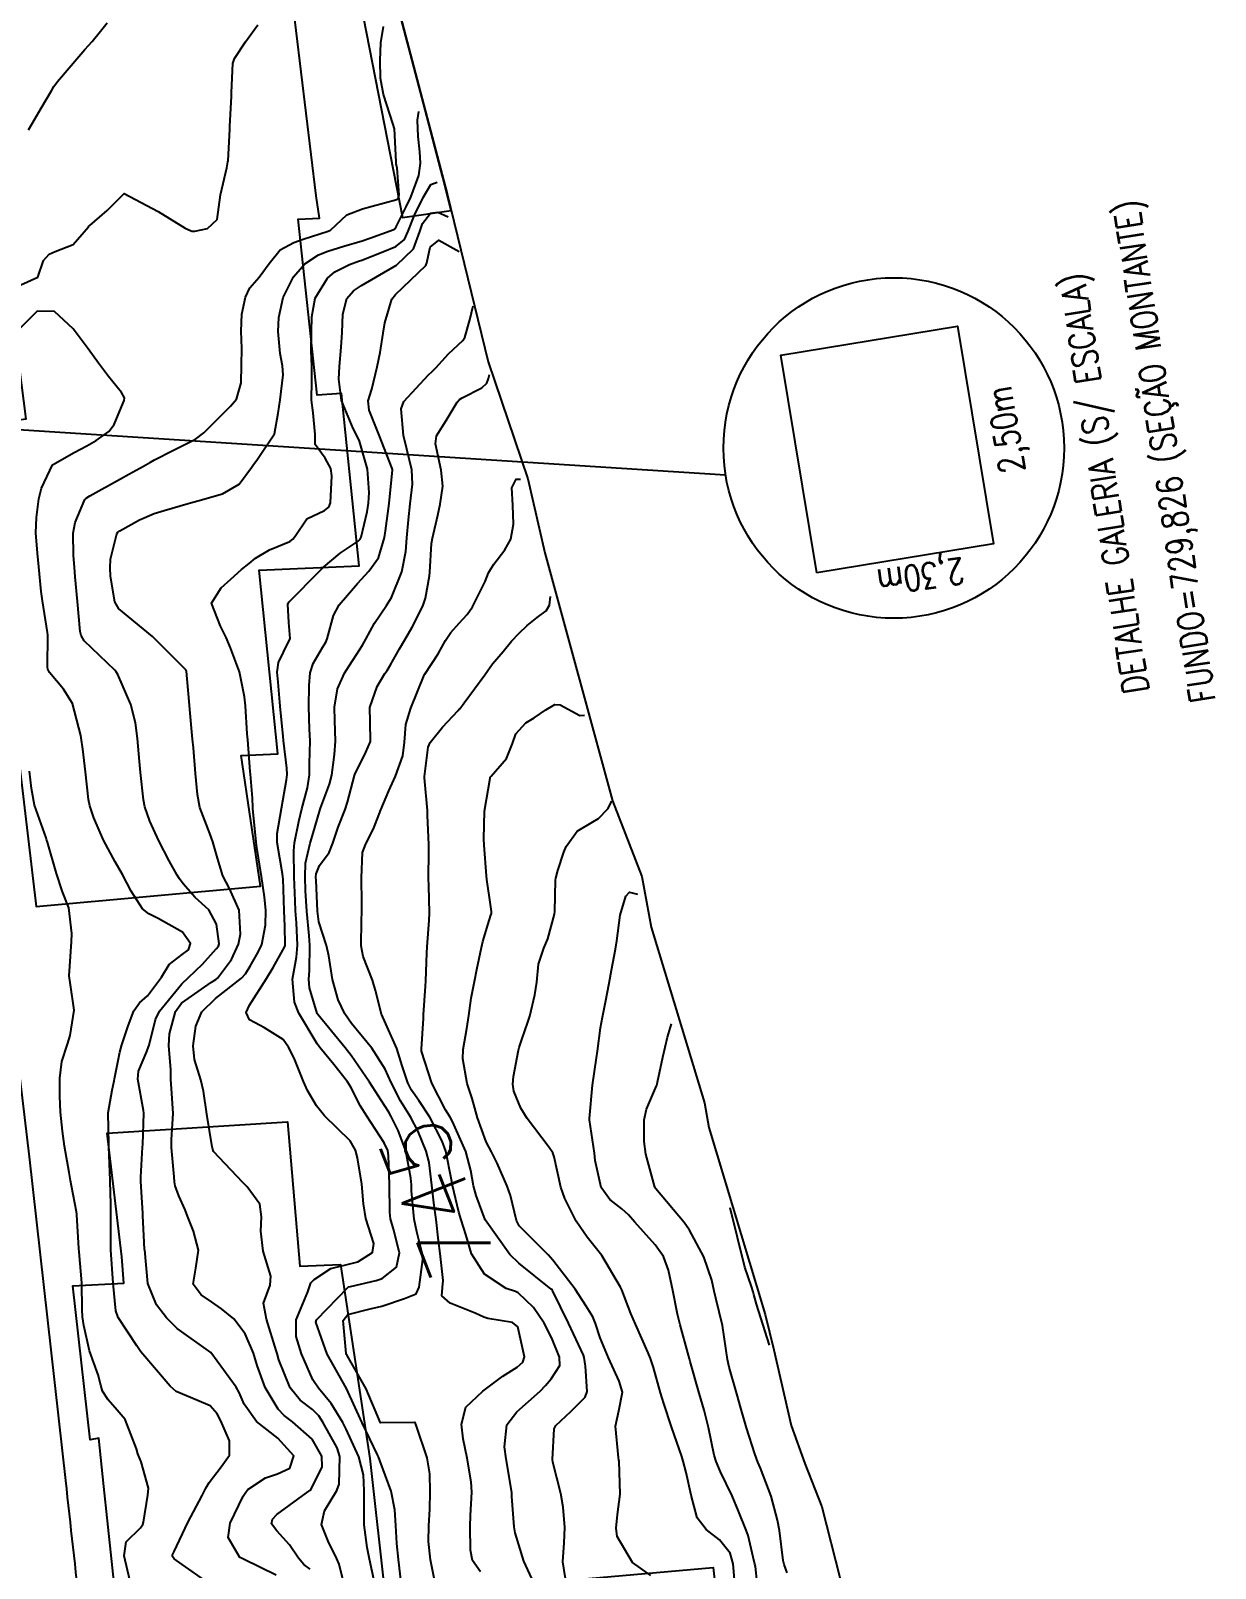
# Model space of a CAD drawing. Header units: metres. Extents: x 318500 to 325275, y 7408834 to 7428799.
# Drawn here: x 320475.8 to 320545.4, y 7410531.6 to 7410621.9 of the extents above; entities that cross this region are included whole.
import ezdxf
from ezdxf.enums import TextEntityAlignment as Align

# ---------------------------------------------------------------- set-up
doc = ezdxf.new("R2010")
doc.units = ezdxf.units.M
doc.header["$MEASUREMENT"] = 0
doc.linetypes.add('CONTINUO', pattern=[0])
for name, color, linetype in [('Area', 45, 'Continuous'), ('Cotas', 45, 'Continuous'), ('Curvas de Nivel 1m', 11, 'Continuous'), ('Curvas de Nivel 5m', 15, 'Continuous'), ('DETALHES', 45, 'Continuous'), ('Edificações', 30, 'Continuous'), ('TEXTO', 45, 'Continuous'), ('Vias Primárias', 230, 'Continuous')]:
    doc.layers.add(name, color=color, linetype=linetype)
doc.styles.add('ROMANS', font='romans', dxfattribs={"height": 0.2})
doc.styles.add('Style-STANDARD', font='STANDARD.shx')

msp = doc.modelspace()

# ---------------------------------------------------------------- linework, layer by layer
at = {"layer": 'Area'}
msp.add_lwpolyline([(320496.534, 7410626.485), (320500.248, 7410612.332), (320502.654, 7410602.45), (320504.984, 7410595.582), (320505.981, 7410591.233), (320509.955, 7410576.672), (320511.674, 7410572.238), (320512.232, 7410569.249), (320515.355, 7410558.93), (320515.615, 7410557.5), (320518.932, 7410546.51), (320519.434, 7410544.437), (320520.456, 7410539.986), (320521.258, 7410537.749), (320522.245, 7410535.217), (320523.335, 7410530.979)], dxfattribs=at)
at = {"layer": 'Curvas de Nivel 1m', "flags": 128}
for points, elevation in [([(320475.676, 7410616.086), (320475.874, 7410616.425), (320476.419, 7410617.355), (320477.038, 7410618.413), (320477.165, 7410618.619), (320477.375, 7410618.922), (320478.629, 7410620.391), (320478.986, 7410620.796), (320479.403, 7410621.28), (320479.9, 7410621.886), (320480.284, 7410622.367)], 737), ([(320475.216, 7410606.987), (320476.213, 7410607.427), (320476.542, 7410608.417), (320476.873, 7410608.776), (320477.238, 7410608.936), (320478.282, 7410609.357), (320479.192, 7410610.381), (320479.216, 7410610.425), (320479.261, 7410610.474), (320480.29, 7410611.35), (320481.29, 7410612.35), (320483.274, 7410611.29), (320484.864, 7410610.306), (320485.257, 7410610.132), (320485.433, 7410610.122), (320486.176, 7410610.286), (320486.738, 7410610.808), (320486.952, 7410612.275), (320487.306, 7410613.847), (320487.38, 7410614.198), (320487.389, 7410614.269), (320487.481, 7410616.125), (320487.488, 7410616.269), (320487.58, 7410618.054), (320487.591, 7410618.268), (320487.674, 7410619.98), (320487.764, 7410620.266), (320488.417, 7410621.248), (320489.127, 7410622.253)], 738), ([(320490.205, 7410531.205), (320488.332, 7410532.125), (320488.219, 7410532.172), (320488.17, 7410532.191), (320488.085, 7410532.242), (320487.4, 7410533.415), (320487.513, 7410534.251), (320488.266, 7410535.832), (320488.423, 7410536.084), (320488.556, 7410536.237), (320489.585, 7410536.922), (320490.284, 7410537.146), (320491.023, 7410537.475), (320491.257, 7410538.206), (320490.315, 7410539.237), (320489.059, 7410540.233), (320488.34, 7410541.24), (320488.039, 7410541.937), (320487.86, 7410542.247), (320486.38, 7410544.27), (320484.401, 7410545.685), (320483.772, 7410546.306), (320483.19, 7410547.084), (320482.674, 7410548.326), (320482.491, 7410550.298), (320482.488, 7410550.33), (320482.466, 7410550.74), (320482.382, 7410552.331), (320482.374, 7410552.448), (320482.263, 7410554.332), (320482.265, 7410554.582), (320482.371, 7410556.332), (320482.376, 7410556.498), (320482.431, 7410558.331), (320482.415, 7410558.488), (320482.096, 7410560.335), (320482.135, 7410560.796), (320482.614, 7410561.949), (320482.722, 7410562.225), (320482.749, 7410562.328), (320483.132, 7410563.833), (320483.365, 7410564.319), (320484.666, 7410565.92), (320485.057, 7410566.294), (320485.886, 7410567.078), (320486.696, 7410567.979), (320486.823, 7410568.144), (320486.859, 7410568.268), (320486.717, 7410569.423), (320486.261, 7410570.277), (320485.447, 7410571), (320484.745, 7410571.803), (320484.537, 7410572.093), (320484.398, 7410572.305), (320483.926, 7410573.149), (320483.312, 7410574.322), (320482.797, 7410575.483), (320482.495, 7410576.333), (320482.416, 7410576.732), (320482.252, 7410578.336), (320482.189, 7410578.988), (320482.06, 7410580.338), (320481.95, 7410581.263), (320481.681, 7410582.342), (320480.907, 7410584.1), (320480.816, 7410584.258), (320480.734, 7410584.353), (320478.935, 7410586.072), (320478.756, 7410586.383), (320478.699, 7410586.628), (320478.539, 7410588.386), (320478.418, 7410589.822), (320478.364, 7410590.389), (320478.308, 7410591.083), (320478.288, 7410592.391), (320478.402, 7410593.017), (320478.984, 7410594.381), (320479.051, 7410594.457), (320479.265, 7410594.589), (320481.062, 7410595.585), (320481.552, 7410595.858), (320482.419, 7410596.337), (320482.838, 7410596.568), (320483.075, 7410596.693), (320484.149, 7410597.249), (320485.091, 7410597.716), (320485.471, 7410597.918), (320485.956, 7410598.287), (320487.118, 7410599.448), (320487.531, 7410599.859), (320487.873, 7410600.263), (320488.165, 7410601.234), (320488.182, 7410602.26), (320488.187, 7410603.237), (320488.158, 7410604.26), (320488.197, 7410605.258), (320488.408, 7410606.258), (320488.673, 7410606.798), (320489.222, 7410607.423), (320489.791, 7410608.242), (320490.442, 7410609.032), (320491.249, 7410609.466), (320491.798, 7410609.665), (320493.259, 7410610.135), (320493.304, 7410610.145), (320493.396, 7410610.189), (320494.355, 7410611.098), (320495.279, 7410611.44), (320495.849, 7410611.594), (320497.288, 7410611.983), (320497.358, 7410612.07), (320497.392, 7410612.138), (320497.426, 7410612.273), (320497.307, 7410613.822), (320497.263, 7410614.094), (320497.256, 7410614.141), (320497.257, 7410614.194), (320497.152, 7410616.143), (320497.09, 7410616.397), (320496.517, 7410618.153), (320496.345, 7410619.121), (320496.313, 7410620.156), (320496.362, 7410621.199), (320496.511, 7410622.154)], 739), ([(320494.197, 7410530.658), (320493.904, 7410531.854), (320493.78, 7410532.167), (320493.264, 7410533.203), (320492.879, 7410534.181), (320493.051, 7410534.971), (320493.768, 7410536.168), (320493.905, 7410536.537), (320493.958, 7410538.165), (320493.791, 7410538.684), (320492.957, 7410540.181), (320492.71, 7410540.56), (320492.337, 7410540.92), (320491.622, 7410541.48), (320491.031, 7410542.21), (320490.374, 7410543.842), (320490.265, 7410544.221), (320490.215, 7410544.389), (320489.635, 7410546.228), (320489.469, 7410547.18), (320489.852, 7410548.226), (320489.898, 7410548.768), (320489.446, 7410550.235), (320489.309, 7410551.406), (320489.349, 7410552.237), (320489.255, 7410552.996), (320488.508, 7410554.002), (320488.245, 7410554.253), (320486.537, 7410556.089), (320486.47, 7410556.271), (320486.457, 7410556.356), (320486.136, 7410558.277), (320485.937, 7410559.633), (320485.793, 7410560.282), (320485.421, 7410561.475), (320485.328, 7410562.289), (320485.488, 7410563.437), (320485.84, 7410564.282), (320486.658, 7410565.064), (320488.178, 7410566.255), (320488.409, 7410566.518), (320488.681, 7410566.968), (320489.156, 7410567.78), (320489.362, 7410568.24), (320489.576, 7410569.379), (320489.596, 7410570.237), (320489.529, 7410571.03), (320489.344, 7410572.241), (320489.077, 7410573.944), (320489.037, 7410574.246), (320488.84, 7410576.219), (320488.844, 7410576.249), (320488.845, 7410576.284), (320488.816, 7410576.832), (320488.702, 7410578.251), (320488.689, 7410578.395), (320488.538, 7410580.253), (320488.516, 7410580.603), (320488.401, 7410582.255), (320488.361, 7410582.79), (320488.067, 7410584.258), (320487.535, 7410585.66), (320487.279, 7410586.267), (320486.95, 7410586.934), (320486.413, 7410588.278), (320486.979, 7410589.176), (320487.557, 7410589.691), (320488.185, 7410590.258), (320488.628, 7410590.621), (320489, 7410590.92), (320489.829, 7410591.417), (320491.015, 7410591.902), (320491.199, 7410592.036), (320491.33, 7410592.215), (320492.011, 7410593.23), (320493.043, 7410593.729), (320493.304, 7410593.93), (320493.41, 7410594.186), (320493.488, 7410595.764), (320493.426, 7410596.186), (320493.079, 7410596.806), (320492.494, 7410597.602), (320492.501, 7410598.199), (320492.375, 7410599.457), (320492.276, 7410600.203), (320492.297, 7410601.358), (320492.299, 7410602.203), (320492.264, 7410603.103), (320492.288, 7410604.203), (320492.306, 7410605.091), (320492.509, 7410606.201), (320493.222, 7410607.363), (320493.662, 7410607.749), (320494.508, 7410608.177), (320495.041, 7410608.364), (320495.234, 7410608.431), (320496.483, 7410608.91), (320497.246, 7410609.224), (320497.742, 7410609.644), (320497.96, 7410610.13), (320498.333, 7410611.065), (320498.837, 7410612.117), (320499.298, 7410612.875), (320499.66, 7410613.01)], 741), ([(320496.097, 7410530.235), (320495.695, 7410532.145), (320495.548, 7410532.829), (320495.386, 7410534.149), (320495.386, 7410535.022), (320495.382, 7410536.149), (320495.333, 7410537.101), (320495.066, 7410538.152), (320494.324, 7410539.767), (320494.122, 7410540.163), (320493.45, 7410541.282), (320492.695, 7410542.185), (320492.357, 7410542.663), (320491.698, 7410544.2), (320491.379, 7410545.221), (320491.393, 7410546.205), (320492.062, 7410547.831), (320492.196, 7410548.194), (320492.255, 7410548.371), (320492.436, 7410548.562), (320493.419, 7410549.202), (320494.449, 7410549.457), (320495.012, 7410549.594), (320495.858, 7410550.146), (320495.943, 7410550.672), (320495.47, 7410552.155), (320495.34, 7410552.999), (320495.246, 7410554.159), (320494.989, 7410555.707), (320494.867, 7410556.165), (320494.548, 7410556.699), (320493.042, 7410558.185), (320492.576, 7410558.756), (320492.057, 7410559.67), (320491.82, 7410560.202), (320491.266, 7410561.554), (320490.936, 7410562.215), (320490.627, 7410562.656), (320489.521, 7410563.353), (320488.644, 7410563.822), (320488.44, 7410564.252), (320488.654, 7410564.677), (320489.649, 7410566.235), (320490.026, 7410566.884), (320490.698, 7410568.081), (320490.738, 7410568.181), (320490.741, 7410568.219), (320490.716, 7410569.32), (320490.69, 7410570.221), (320490.624, 7410572.097), (320490.609, 7410572.222), (320490.581, 7410572.394), (320490.273, 7410574.228), (320490.26, 7410574.756), (320490.529, 7410576.224), (320490.827, 7410577.901), (320490.852, 7410578.22), (320490.836, 7410578.588), (320490.649, 7410580.223), (320490.625, 7410580.462), (320490.45, 7410582.227), (320490.319, 7410583.644), (320490.278, 7410584.229), (320490.344, 7410584.803), (320490.937, 7410586.006), (320491.011, 7410586.147), (320491.028, 7410586.219), (320490.954, 7410587.143), (320490.896, 7410588.221), (320490.971, 7410588.366), (320492.777, 7410590.193), (320492.884, 7410590.299), (320492.993, 7410590.405), (320493.967, 7410591.219), (320495.016, 7410591.918), (320495.142, 7410592.044), (320495.195, 7410592.167), (320495.549, 7410593.656), (320495.634, 7410594.161), (320495.679, 7410594.783), (320495.572, 7410596.162), (320495.095, 7410597.807), (320494.936, 7410598.172), (320494.735, 7410598.544), (320494.044, 7410600.181), (320493.891, 7410601.434), (320493.936, 7410602.182), (320494.029, 7410603.32), (320494.086, 7410604.181), (320494.126, 7410605.25), (320494.357, 7410606.179), (320494.756, 7410606.633), (320495.218, 7410606.933), (320497.134, 7410608.047), (320497.23, 7410608.112), (320497.278, 7410608.139), (320498.272, 7410609.098), (320498.656, 7410610.119), (320498.811, 7410610.573), (320499.276, 7410611.193), (320499.708, 7410611.245), (320500.31, 7410610.98)], 742), ([(320497.546, 7410530.773), (320497.402, 7410532.122), (320497.305, 7410533.053), (320497.228, 7410534.125), (320497.172, 7410535.039), (320496.954, 7410536.13), (320496.297, 7410537.934), (320496.222, 7410538.141), (320496.17, 7410538.273), (320495.256, 7410540.151), (320494.35, 7410542.16), (320493.202, 7410544.178), (320492.539, 7410546.057), (320492.582, 7410546.187), (320494.43, 7410548.115), (320494.455, 7410548.134), (320494.583, 7410548.158), (320496.082, 7410548.497), (320496.437, 7410548.625), (320497.278, 7410549.297), (320497.444, 7410550.125), (320497.094, 7410551.517), (320496.917, 7410552.134), (320496.876, 7410552.516), (320496.862, 7410554.135), (320496.816, 7410555.856), (320496.76, 7410556.137), (320496.547, 7410556.596), (320495.537, 7410558.155), (320495.168, 7410558.753), (320494.587, 7410559.852), (320494.391, 7410560.172), (320493.6, 7410561.186), (320492.781, 7410562.188), (320492.623, 7410562.405), (320491.542, 7410564.207), (320491.288, 7410564.842), (320491.177, 7410566.212), (320491.401, 7410567.498), (320491.469, 7410568.208), (320491.412, 7410569.517), (320491.355, 7410570.211), (320491.324, 7410570.799), (320491.276, 7410572.212), (320491.241, 7410573.745), (320491.282, 7410574.212), (320491.538, 7410575.47), (320491.724, 7410576.206), (320492.051, 7410577.43), (320492.16, 7410578.2), (320492.173, 7410578.867), (320492.203, 7410580.2), (320492.177, 7410580.894), (320492.12, 7410582.202), (320492.15, 7410583.449), (320492.209, 7410584.201), (320492.381, 7410584.735), (320492.932, 7410585.678), (320493.129, 7410585.996), (320493.213, 7410586.187), (320493.579, 7410587.565), (320493.902, 7410588.181), (320494.392, 7410588.759), (320494.983, 7410589.44), (320495.657, 7410590.16), (320496.213, 7410590.94), (320496.573, 7410592.147), (320496.634, 7410592.538), (320496.846, 7410594.143), (320497.04, 7410596.111), (320497.039, 7410596.14), (320497.024, 7410596.187), (320496.249, 7410598.153), (320495.666, 7410599.617), (320495.613, 7410600.163), (320495.823, 7410600.846), (320496.147, 7410602.155), (320496.31, 7410603.006), (320496.497, 7410604.15), (320496.598, 7410604.74), (320496.993, 7410606.143), (320497.213, 7410606.419), (320498.99, 7410608.114), (320499.066, 7410608.279), (320499.246, 7410609.198), (320499.753, 7410609.604), (320500.772, 7410609.039), (320500.96, 7410608.94)], 743), ([(320486.197, 7410530.767), (320484.684, 7410531.822), (320484.218, 7410532.166), (320484.124, 7410532.301), (320484.132, 7410532.39), (320484.224, 7410532.587), (320485.034, 7410534.288), (320485.86, 7410535.87), (320486.059, 7410536.273), (320486.132, 7410536.413), (320486.276, 7410536.639), (320486.979, 7410537.57), (320487.472, 7410538.252), (320487.469, 7410539.096), (320486.964, 7410540.26), (320486.747, 7410540.677), (320486.339, 7410541.139), (320485.546, 7410541.486), (320484.347, 7410541.992), (320483.981, 7410542.304), (320482.378, 7410544.182), (320482.272, 7410544.322), (320482.037, 7410544.673), (320480.929, 7410546.342), (320480.792, 7410546.725), (320480.641, 7410548.348), (320480.501, 7410550.307), (320480.5, 7410550.35), (320480.51, 7410552.33), (320480.509, 7410552.35), (320480.497, 7410553.012), (320480.471, 7410554.312), (320480.466, 7410554.351), (320480.465, 7410554.396), (320480.393, 7410556.352), (320480.384, 7410556.511), (320480.347, 7410558.353), (320480.583, 7410559.691), (320480.705, 7410560.232), (320480.724, 7410560.349), (320481.038, 7410561.921), (320481.15, 7410562.345), (320481.52, 7410563.458), (320481.855, 7410564.338), (320482.177, 7410564.813), (320482.659, 7410565.215), (320483.487, 7410566.318), (320483.921, 7410567.072), (320484.69, 7410567.65), (320485.061, 7410567.928), (320485.173, 7410568.293), (320484.71, 7410568.955), (320483.278, 7410569.765), (320482.726, 7410570.032), (320482.363, 7410570.334), (320481.702, 7410571.379), (320481.186, 7410572.346), (320480.761, 7410573.088), (320480.067, 7410574.361), (320479.497, 7410575.672), (320479.264, 7410576.373), (320479.19, 7410576.751), (320479.013, 7410578.377), (320478.85, 7410579.702), (320478.752, 7410580.382), (320478.733, 7410580.511), (320478.258, 7410582.389), (320477.728, 7410583.228), (320476.908, 7410584.209), (320476.809, 7410584.411), (320476.79, 7410584.533), (320476.799, 7410586.411), (320476.786, 7410586.568), (320476.485, 7410588.415), (320476.413, 7410588.979), (320476.275, 7410590.417), (320476.195, 7410591.225), (320476.108, 7410592.419), (320476.131, 7410593.322), (320476.267, 7410594.418), (320476.432, 7410595.04), (320477.07, 7410596.41), (320478.347, 7410597.125), (320479.087, 7410597.532), (320479.633, 7410597.831), (320480.387, 7410598.361), (320480.69, 7410598.772), (320481.122, 7410599.808), (320481.295, 7410600.181), (320481.309, 7410600.348), (320481.133, 7410600.66), (320480.37, 7410601.589), (320479.771, 7410602.371), (320479.163, 7410603.216), (320478.287, 7410604.393), (320477.195, 7410605.412), (320476.185, 7410605.43), (320475.18, 7410604.43)], 738), ([(320499.55, 7410530.739), (320499.265, 7410532.094), (320499.146, 7410533.186), (320499.171, 7410534.096), (320499.236, 7410535.072), (320499.251, 7410536.095), (320499.227, 7410537.154), (320499.074, 7410538.098), (320498.424, 7410540.013), (320498.394, 7410540.109), (320498.378, 7410540.157), (320498.331, 7410540.175), (320496.33, 7410540.14), (320495.499, 7410542.149), (320494.379, 7410544.101), (320494.347, 7410544.16), (320494.327, 7410544.214), (320494.154, 7410546.164), (320494.414, 7410546.511), (320495.729, 7410546.835), (320496.419, 7410547.007), (320497.742, 7410547.439), (320498.426, 7410547.723), (320498.599, 7410548.107), (320498.82, 7410549.739), (320498.786, 7410550.105), (320498.479, 7410551.372), (320498.32, 7410552.113), (320498.159, 7410553.768), (320498.149, 7410554.115), (320498.125, 7410554.507), (320497.821, 7410556.121), (320497.378, 7410557.308), (320496.963, 7410558.134), (320496.823, 7410558.387), (320496.576, 7410558.784), (320496.042, 7410559.606), (320495.692, 7410560.153), (320494.613, 7410561.722), (320494.262, 7410562.174), (320492.649, 7410564.125), (320492.616, 7410564.191), (320492.168, 7410565.7), (320492.123, 7410566.198), (320492.161, 7410566.715), (320492.194, 7410568.198), (320492.154, 7410568.753), (320492.004, 7410570.201), (320491.937, 7410571.397), (320491.908, 7410572.203), (320491.943, 7410573.022), (320492.217, 7410574.198), (320492.344, 7410574.639), (320492.789, 7410576.19), (320492.811, 7410576.253), (320493.35, 7410577.659), (320493.473, 7410578.184), (320493.632, 7410579.399), (320493.694, 7410580.182), (320493.659, 7410581.401), (320493.637, 7410582.183), (320493.818, 7410583.263), (320494.227, 7410584.177), (320494.488, 7410584.602), (320494.927, 7410585.279), (320495.279, 7410585.821), (320495.474, 7410586.162), (320495.991, 7410587.118), (320496.686, 7410588.144), (320496.975, 7410588.616), (320497.592, 7410590.131), (320497.822, 7410591.313), (320497.889, 7410592.127), (320497.987, 7410593.175), (320498.087, 7410594.124), (320498.21, 7410595.271), (320498.177, 7410596.123), (320497.885, 7410597.331), (320497.693, 7410598.131), (320497.56, 7410599.697), (320497.703, 7410600.131), (320499.146, 7410601.691), (320499.364, 7410601.892), (320499.587, 7410602.106), (320500.339, 7410602.922), (320501.174, 7410603.701), (320501.28, 7410603.883), (320501.581, 7410604.923), (320501.78, 7410605.75)], 744), ([(320505.215, 7410531.005), (320504.759, 7410532.022), (320504.245, 7410533.691), (320504.183, 7410534.031), (320504.057, 7410535.822), (320504.046, 7410536.033), (320504.012, 7410536.295), (320503.717, 7410538.039), (320503.613, 7410538.738), (320503.763, 7410540.038), (320504.338, 7410540.783), (320505.717, 7410542.01), (320506.024, 7410542.336), (320506.361, 7410542.738), (320506.86, 7410543.508), (320506.843, 7410543.995), (320506.397, 7410545.123), (320505.953, 7410546.007), (320505.328, 7410546.925), (320504.427, 7410547.779), (320504.259, 7410547.864), (320503.716, 7410548.041), (320502.442, 7410548.882), (320501.673, 7410550.068), (320501.342, 7410551.206), (320501.068, 7410552.074), (320500.929, 7410552.511), (320500.572, 7410554.089), (320500.515, 7410554.408), (320500.167, 7410556.094), (320499.953, 7410556.692), (320499.224, 7410558.103), (320498.58, 7410559.081), (320498.162, 7410559.693), (320497.943, 7410560.12), (320497.608, 7410561.122), (320497.294, 7410562.13), (320496.642, 7410563.576), (320496.386, 7410564.144), (320496.046, 7410565.531), (320495.859, 7410566.152), (320495.32, 7410567.531), (320495.197, 7410568.163), (320495.23, 7410569.655), (320495.249, 7410570.162), (320495.247, 7410570.674), (320495.224, 7410572.163), (320495.289, 7410573.646), (320495.47, 7410574.16), (320495.924, 7410575.022), (320496.356, 7410576.147), (320496.821, 7410577.26), (320497.227, 7410578.134), (320497.653, 7410579.323), (320497.754, 7410580.127), (320497.833, 7410581.168), (320498.115, 7410582.122), (320498.909, 7410584.048), (320498.929, 7410584.09), (320498.942, 7410584.11), (320499.72, 7410585.31), (320500.161, 7410586.098), (320500.471, 7410586.571), (320500.955, 7410587.102), (320501.433, 7410587.613), (320501.741, 7410588.078), (320502.48, 7410589.563), (320502.686, 7410590.065), (320502.787, 7410590.269), (320502.998, 7410590.57), (320503.647, 7410591.414), (320503.989, 7410592.045), (320504.152, 7410592.924), (320504.104, 7410594.044), (320504.051, 7410595.054), (320504.307, 7410595.566), (320504.56, 7410595.56)], 746), ([(320507.194, 7410531.002), (320507.041, 7410531.992), (320507.127, 7410533.1), (320507.16, 7410533.991), (320507.067, 7410535.187), (320506.935, 7410535.993), (320506.454, 7410537.842), (320506.434, 7410537.999), (320506.532, 7410539.793), (320506.639, 7410539.997), (320507.506, 7410540.821), (320508.347, 7410541.649), (320508.481, 7410541.978), (320508.372, 7410543.474), (320508.291, 7410543.981), (320508.252, 7410544.111), (320507.384, 7410545.99), (320506.429, 7410547.917), (320506.396, 7410547.967), (320506.363, 7410548.001), (320504.452, 7410549.526), (320503.929, 7410550.038), (320502.49, 7410552.06), (320501.945, 7410553.506), (320501.795, 7410554.071), (320501.637, 7410554.959), (320501.341, 7410556.078), (320500.566, 7410557.835), (320500.424, 7410558.091), (320500.147, 7410558.521), (320499.343, 7410560.102), (320498.754, 7410561.973), (320498.741, 7410562.109), (320498.854, 7410563.901), (320498.866, 7410564.108), (320498.985, 7410565.789), (320499.006, 7410566.107), (320499.064, 7410567.737), (320499.078, 7410568.106), (320499.185, 7410569.644), (320499.208, 7410570.105), (320499.167, 7410571.685), (320499.16, 7410572.106), (320499.183, 7410573.697), (320499.171, 7410574.106), (320499.106, 7410575.806), (320499.09, 7410576.107), (320498.921, 7410578.017), (320498.921, 7410578.109), (320499.14, 7410579.823), (320499.258, 7410580.106), (320499.975, 7410580.997), (320500.888, 7410581.98), (320500.945, 7410582.033), (320500.998, 7410582.088), (320501.24, 7410582.431), (320502.462, 7410584.067), (320502.645, 7410584.333), (320502.92, 7410584.712), (320503.542, 7410585.44), (320504.038, 7410586.044), (320504.47, 7410586.514), (320504.954, 7410586.979), (320505.536, 7410587.449), (320506.059, 7410587.827), (320506.252, 7410588.167), (320506.31, 7410588.68)], 747), ([(320512.209, 7410531.183), (320511.132, 7410531.936), (320510.243, 7410533.48), (320510.176, 7410533.951), (320510.258, 7410534.755), (320510.409, 7410535.948), (320510.346, 7410537.903), (320510.337, 7410537.949), (320510.303, 7410538.118), (320510.129, 7410539.953), (320510.339, 7410540.856), (320510.538, 7410541.947), (320510.36, 7410542.596), (320509.719, 7410543.96), (320509.233, 7410545.132), (320508.968, 7410545.972), (320508.811, 7410546.372), (320508.42, 7410546.998), (320507.768, 7410547.987), (320506.456, 7410549.705), (320506.18, 7410550.004), (320504.485, 7410551.72), (320504.317, 7410552.033), (320503.968, 7410553.501), (320503.779, 7410554.041), (320503.185, 7410555.395), (320502.862, 7410556.055), (320502.549, 7410556.643), (320502.024, 7410558.068), (320501.711, 7410559.203), (320501.43, 7410560.077), (320501.164, 7410561.53), (320501.191, 7410562.081), (320501.406, 7410563.311), (320501.515, 7410564.077), (320501.667, 7410565.082), (320501.85, 7410566.072), (320501.985, 7410566.766), (320502.265, 7410568.067), (320502.354, 7410568.416), (320502.724, 7410569.655), (320502.824, 7410569.963), (320502.85, 7410570.058), (320502.857, 7410570.184), (320502.739, 7410571.004), (320502.607, 7410571.921), (320502.583, 7410572.063), (320502.554, 7410572.262), (320502.431, 7410574.065), (320502.407, 7410574.444), (320502.448, 7410576.065), (320502.767, 7410577.999), (320502.78, 7410578.061), (320502.798, 7410578.093), (320502.831, 7410578.12), (320503.741, 7410579.153), (320504.078, 7410580.042), (320504.293, 7410580.614), (320504.878, 7410581.26), (320505.361, 7410581.547), (320506.044, 7410582.018), (320506.582, 7410582.325), (320506.893, 7410582.307), (320508.035, 7410581.686), (320508.31, 7410581.7)], 748), ([(320481.626, 7410530.901), (320481.278, 7410532.334), (320481.404, 7410533.161), (320482.245, 7410533.989), (320482.388, 7410534.178), (320482.43, 7410534.318), (320482.681, 7410535.901), (320482.72, 7410536.315), (320482.293, 7410537.853), (320482.083, 7410538.323), (320482.001, 7410538.628), (320481.354, 7410540.335), (320480.875, 7410540.882), (320480.341, 7410541.493), (320480.006, 7410542.015), (320479.918, 7410542.356), (320479.752, 7410542.966), (320479.251, 7410544.367), (320478.909, 7410545.866), (320478.836, 7410546.374), (320478.818, 7410546.778), (320478.801, 7410548.374), (320478.65, 7410550.184), (320478.628, 7410550.377), (320478.511, 7410552.359), (320478.51, 7410552.38), (320478.509, 7410552.399), (320478.492, 7410552.547), (320478.184, 7410554.062), (320478.134, 7410554.386), (320478.062, 7410554.841), (320477.779, 7410556.391), (320477.665, 7410557.282), (320477.547, 7410558.395), (320477.504, 7410559.321), (320477.514, 7410560.396), (320477.631, 7410561.368), (320477.95, 7410562.39), (320478.114, 7410562.901), (320478.35, 7410564.385), (320478.137, 7410565.86), (320478.065, 7410566.389), (320478.099, 7410566.968), (320478.192, 7410568.388), (320478.211, 7410568.884), (320478.037, 7410570.39), (320477.672, 7410571.329), (320477.312, 7410572.402), (320476.778, 7410574.248), (320476.728, 7410574.411), (320476.697, 7410574.495), (320476.023, 7410576.418), (320475.836, 7410577.403), (320475.728, 7410578.421)], 737), ([(320517.119, 7410530.943), (320517.045, 7410531.858), (320516.86, 7410532.491), (320516.241, 7410533.278), (320515.468, 7410533.882), (320514.931, 7410534.564), (320514.569, 7410535.896), (320514.29, 7410537.221), (320514.118, 7410537.902), (320514.029, 7410538.178), (320513.426, 7410539.909), (320512.976, 7410541.281), (320512.786, 7410541.916), (320512.372, 7410543.394), (320512.194, 7410543.923), (320512.047, 7410544.263), (320511.302, 7410545.937), (320511.037, 7410546.562), (320510.5, 7410547.949), (320510.432, 7410548.11), (320509.34, 7410549.967), (320508.476, 7410551.056), (320507.828, 7410551.987), (320507.167, 7410553.33), (320506.929, 7410553.996), (320506.536, 7410555.771), (320506.463, 7410556.011), (320506.247, 7410556.31), (320504.954, 7410558.026), (320504.576, 7410558.624), (320504.168, 7410559.619), (320504.111, 7410560.037), (320504.149, 7410560.484), (320504.441, 7410562.033), (320504.475, 7410562.18), (320504.629, 7410562.66), (320504.991, 7410563.68), (320505.098, 7410564.026), (320505.406, 7410565.279), (320505.518, 7410566.022), (320505.62, 7410567.087), (320505.922, 7410568.018), (320506.161, 7410568.562), (320506.549, 7410570.012), (320506.567, 7410570.176), (320506.608, 7410572.011), (320506.629, 7410572.134), (320506.759, 7410572.589), (320507.111, 7410573.668), (320507.243, 7410574.003), (320507.891, 7410574.896), (320508.802, 7410575.435), (320509.146, 7410575.634), (320509.692, 7410576.199), (320509.92, 7410576.66)], 749), ([(320520.213, 7410531.335), (320520.039, 7410531.822), (320519.987, 7410532.059), (320519.768, 7410533.825), (320519.656, 7410534.426), (320519.285, 7410535.83), (320518.646, 7410537.485), (320518.494, 7410537.838), (320518.307, 7410538.335), (320517.834, 7410539.847), (320517.494, 7410541.006), (320517.25, 7410541.856), (320516.817, 7410543.42), (320516.719, 7410543.865), (320516.41, 7410545.87), (320516.023, 7410547.473), (320515.936, 7410547.877), (320515.797, 7410548.523), (320515.325, 7410549.887), (320514.484, 7410551.469), (320514.17, 7410551.903), (320512.51, 7410553.88), (320512.492, 7410553.902), (320512.478, 7410553.92), (320512.454, 7410553.978), (320511.916, 7410555.929), (320511.822, 7410556.66), (320511.828, 7410557.937), (320511.953, 7410558.56), (320512.545, 7410559.93), (320512.556, 7410559.965), (320512.593, 7410560.156), (320512.91, 7410561.631), (320513.196, 7410562.797), (320513.42, 7410563.57)], 751), ([(320519.17, 7410544.7), (320518.423, 7410547.118), (320518.266, 7410547.68), (320518.224, 7410547.843), (320518.128, 7410548.151), (320517.735, 7410549.285), (320516.86, 7410552.77)], 752)]:
    msp.add_lwpolyline(points, dxfattribs=dict(at, elevation=elevation))
at = {"layer": 'Curvas de Nivel 5m', "flags": 128}
for points, elevation in [([(320492.21, 7410531.544), (320491.845, 7410531.826), (320491.528, 7410532.2), (320490.999, 7410532.976), (320490.244, 7410533.798), (320489.946, 7410534.223), (320489.988, 7410534.487), (320490.255, 7410534.764), (320492.203, 7410536.191), (320492.243, 7410536.218), (320492.271, 7410536.245), (320492.914, 7410537.557), (320492.901, 7410538.181), (320492.315, 7410539.188), (320491.163, 7410540.208), (320490.689, 7410540.57), (320490.337, 7410540.941), (320489.559, 7410542.228), (320489.09, 7410543.512), (320488.882, 7410544.235), (320488.397, 7410545.374), (320487.725, 7410546.25), (320487.004, 7410546.849), (320486.42, 7410547.258), (320485.815, 7410547.67), (320485.345, 7410548.286), (320485.496, 7410549.232), (320485.643, 7410550.282), (320485.365, 7410551.399), (320485.008, 7410552.292), (320484.86, 7410552.661), (320484.502, 7410553.468), (320484.272, 7410554.068), (320484.24, 7410554.304), (320484.225, 7410554.594), (320484.065, 7410556.307), (320484.066, 7410556.789), (320484.155, 7410558.306), (320484.057, 7410559.78), (320484.027, 7410560.308), (320484.021, 7410560.886), (320483.912, 7410562.311), (320483.948, 7410562.993), (320484.296, 7410564.305), (320484.655, 7410564.802), (320486.411, 7410566.017), (320486.669, 7410566.183), (320486.765, 7410566.269), (320487.586, 7410567.362), (320487.997, 7410568.257), (320488.113, 7410568.852), (320488.031, 7410570.257), (320487.473, 7410571.532), (320487.08, 7410572.267), (320486.766, 7410573.318), (320486.494, 7410574.274), (320486.315, 7410574.75), (320485.737, 7410576.286), (320485.584, 7410577.054), (320485.476, 7410578.29), (320485.352, 7410579.793), (320485.307, 7410580.293), (320485.143, 7410582.04), (320485.121, 7410582.297), (320485.105, 7410582.509), (320484.947, 7410584.299), (320484.911, 7410584.375), (320482.94, 7410586.33), (320480.964, 7410587.949), (320480.736, 7410588.354), (320480.492, 7410589.864), (320480.455, 7410590.358), (320480.487, 7410590.868), (320480.863, 7410592.352), (320480.92, 7410592.454), (320481.023, 7410592.531), (320482.195, 7410593.176), (320483.038, 7410593.556), (320483.63, 7410593.732), (320485.048, 7410594.141), (320485.172, 7410594.175), (320485.619, 7410594.291), (320487.054, 7410594.704), (320488.04, 7410595.28), (320488.77, 7410596.253), (320488.886, 7410596.438), (320489.076, 7410596.676), (320490.108, 7410598.235), (320490.325, 7410599.439), (320490.45, 7410600.23), (320490.614, 7410601.697), (320490.573, 7410602.229), (320490.448, 7410602.943), (320490.319, 7410604.233), (320490.361, 7410605.064), (320490.626, 7410606.229), (320491.222, 7410607.44), (320491.89, 7410608.21), (320492.692, 7410608.745), (320493.242, 7410608.964), (320494.183, 7410609.243), (320495.251, 7410609.564), (320495.705, 7410609.712), (320496.899, 7410610.145), (320497.15, 7410610.253), (320497.264, 7410610.395), (320497.849, 7410611.564), (320498.11, 7410612.128), (320498.586, 7410613.404), (320498.689, 7410614.119), (320498.641, 7410614.799), (320498.546, 7410615.696), (320498.5, 7410616.654), (320498.59, 7410617.16)], 740), ([(320502.21, 7410531.39), (320501.736, 7410532.065), (320501.62, 7410532.675), (320501.602, 7410534.066), (320501.622, 7410534.7), (320501.701, 7410536.066), (320501.665, 7410536.681), (320501.429, 7410538.069), (320501.187, 7410539.201), (320501.086, 7410540.072), (320501.35, 7410541.06), (320502.349, 7410541.999), (320502.433, 7410542.059), (320503.519, 7410542.886), (320504.371, 7410543.415), (320504.694, 7410543.706), (320504.798, 7410544.024), (320504.406, 7410545.789), (320504.094, 7410546.035), (320502.635, 7410546.279), (320502.413, 7410546.348), (320501.894, 7410546.586), (320500.421, 7410547.176), (320499.94, 7410547.602), (320499.969, 7410548.087), (320500.009, 7410548.514), (320499.832, 7410550.089), (320499.733, 7410550.829), (320499.597, 7410552.093), (320499.472, 7410553.073), (320499.35, 7410554.102), (320499.191, 7410555.443), (320499.025, 7410556.105), (320498.557, 7410557.249), (320498.091, 7410558.117), (320497.516, 7410559.062), (320496.963, 7410560.134), (320496.602, 7410560.919), (320495.834, 7410562.152), (320494.642, 7410563.604), (320494.233, 7410564.174), (320493.85, 7410564.987), (320493.527, 7410566.181), (320493.302, 7410567.573), (320493.161, 7410568.185), (320492.721, 7410569.571), (320492.632, 7410570.191), (320492.551, 7410571.996), (320492.543, 7410572.193), (320492.558, 7410572.388), (320492.76, 7410572.873), (320493.316, 7410573.641), (320493.533, 7410574.182), (320493.848, 7410575.125), (320494.256, 7410576.176), (320494.394, 7410576.594), (320494.817, 7410578.17), (320494.831, 7410578.221), (320495.479, 7410579.532), (320495.741, 7410580.157), (320495.727, 7410581.308), (320495.701, 7410582.158), (320496.141, 7410583.39), (320496.595, 7410584.145), (320496.719, 7410584.337), (320496.918, 7410584.668), (320497.46, 7410585.604), (320497.761, 7410586.128), (320498.197, 7410586.876), (320498.831, 7410588.112), (320498.975, 7410588.572), (320499.215, 7410589.881), (320499.241, 7410590.107), (320499.339, 7410591.783), (320499.394, 7410592.106), (320499.699, 7410593.445), (320499.841, 7410594.102), (320500.002, 7410595.159), (320499.904, 7410596.102), (320499.561, 7410597.637), (320499.62, 7410598.105), (320500.194, 7410599.019), (320500.836, 7410600.093), (320500.972, 7410600.251), (320501.133, 7410600.353), (320502.283, 7410600.929), (320502.575, 7410601.207), (320502.68, 7410601.472), (320502.74, 7410601.71)], 745), ([(320518.558, 7410529.836), (320518.351, 7410531.705), (320518.326, 7410531.839), (320518.226, 7410532.265), (320517.922, 7410533.522), (320517.81, 7410533.847), (320517.363, 7410534.955), (320516.98, 7410535.859), (320516.291, 7410537.277), (320516.038, 7410537.874), (320515.924, 7410538.257), (320515.588, 7410539.881), (320515.338, 7410540.883), (320515.049, 7410541.89), (320514.527, 7410543.748), (320514.485, 7410543.898), (320514.385, 7410544.265), (320513.933, 7410545.905), (320513.785, 7410546.537), (320513.511, 7410547.909), (320513.255, 7410549.105), (320512.953, 7410549.915), (320512.47, 7410550.599), (320511.276, 7410551.938), (320510.903, 7410552.353), (320510.498, 7410552.716), (320509.809, 7410553.266), (320509.286, 7410553.968), (320508.949, 7410555.558), (320508.897, 7410555.975), (320508.603, 7410557.946), (320508.602, 7410557.98), (320508.605, 7410558.014), (320508.782, 7410559.977), (320509.012, 7410561.576), (320509.069, 7410561.973), (320509.261, 7410563.35), (320509.367, 7410563.969), (320509.55, 7410564.858), (320509.758, 7410565.964), (320509.91, 7410566.733), (320510.142, 7410567.958), (320510.21, 7410568.455), (320510.419, 7410569.955), (320510.741, 7410571.074), (320510.957, 7410571.302), (320511.43, 7410571.2)], 750)]:
    msp.add_lwpolyline(points, dxfattribs=dict(at, elevation=elevation))
at = {"layer": 'DETALHES'}
msp.add_lwpolyline([(320521.949, 7410590.064), (320519.839, 7410602.844), (320530.215, 7410604.557), (320532.324, 7410591.777)], close=True, dxfattribs=at)
msp.add_circle((320526.476, 7410597.396), 10, dxfattribs=at)
at = {"layer": 'Edificações'}
for points in [[(320492.567, 7410612.204), (320491.094, 7410624.364), (320470.328, 7410622.655), (320471.753, 7410607.919), (320474.366, 7410608.156), (320475.506, 7410599.094), (320472.841, 7410598.708), (320475.171, 7410578.42), (320476.122, 7410570.47), (320489.29, 7410571.659), (320488.154, 7410579.336), (320490.318, 7410579.432), (320489.214, 7410590.224), (320495.075, 7410590.48), (320494.049, 7410600.597), (320492.626, 7410600.506), (320491.504, 7410610.83), (320492.746, 7410610.89)], [(320500.487, 7410611.347), (320500, 7410613.276), (320499.051, 7410616.892), (320496.96, 7410624.862), (320494.971, 7410624.55), (320497.621, 7410610.935)]]:
    msp.add_lwpolyline(points, close=True, dxfattribs=at)
for points in [[(320482.597, 7410512.903), (320480.087, 7410536.414), (320479.794, 7410539.25), (320479.291, 7410539.149), (320478.274, 7410548.188), (320481.259, 7410548.349), (320481.156, 7410549.886), (320480.278, 7410557.15), (320490.87, 7410557.833), (320491.602, 7410549.35), (320493.994, 7410549.447), (320495.707, 7410538.057), (320496.643, 7410529.617)], [(320498.358, 7410530.106), (320515.873, 7410531.652), (320516.887, 7410522.639)]]:
    msp.add_lwpolyline(points, dxfattribs=at)
at = {"layer": 'TEXTO', "linetype": 'CONTINUO'}
msp.add_polyline3d([(320320.869, 7410608.377, 0), (320516.601, 7410595.824, 0)], dxfattribs=at)
at = {"layer": 'Vias Primárias'}
msp.add_lwpolyline([(320496.791, 7410625.506), (320471.733, 7410623.643, 0.203768), (320469.01, 7410622.239, 0.261411), (320468.374, 7410618.765), (320471.257, 7410593.727), (320473.679, 7410572.759), (320475.715, 7410555.777), (320477.836, 7410536.759, -0.000135), (320479.58, 7410521.084, -0.017061), (320480.217, 7410512.767, -0.072611), (320479.495, 7410505.76), (320477.8, 7410500), (320470.701, 7410476.641), (320465.483, 7410459.391), (320463.064, 7410451.18, 0.441245), (320465.753, 7410446.74), (320481.401, 7410435.546), (320500, 7410423.985, 0.3564), (320502.442, 7410424.487), (320506.218, 7410429.124), (320517.062, 7410445.815), (320524.891, 7410458.356), (320532.401, 7410469.453), (320540.707, 7410481.333)], format="xyb", dxfattribs=at)

# ---------------------------------------------------------------- texts
at = {"layer": 'Cotas', "style": 'Style-STANDARD'}
msp.add_text('745', height=4, rotation=111.41643, dxfattribs=at).set_placement((320499.622, 7410553.33, 745), align=Align.MIDDLE_CENTER)
at = {"layer": 'TEXTO', "style": 'ROMANS', "width": 0.8}
for s, rotation, p in [('FUNDO=729,826 (SEÇÃO MONTANTE)', 98.76624, (320545.382, 7410582.572)), ('DETALHE GALERIA (S/ ESCALA)', 98.76624, (320541.462, 7410583.109)), ('2,50m', 99.58052, (320534.204, 7410596.056)), ('2,30m', 187.98732, (320530.514, 7410590.942))]:
    msp.add_text(s, height=1.5, rotation=rotation, dxfattribs=at).set_placement(p)

doc.saveas('drawing.dxf')
